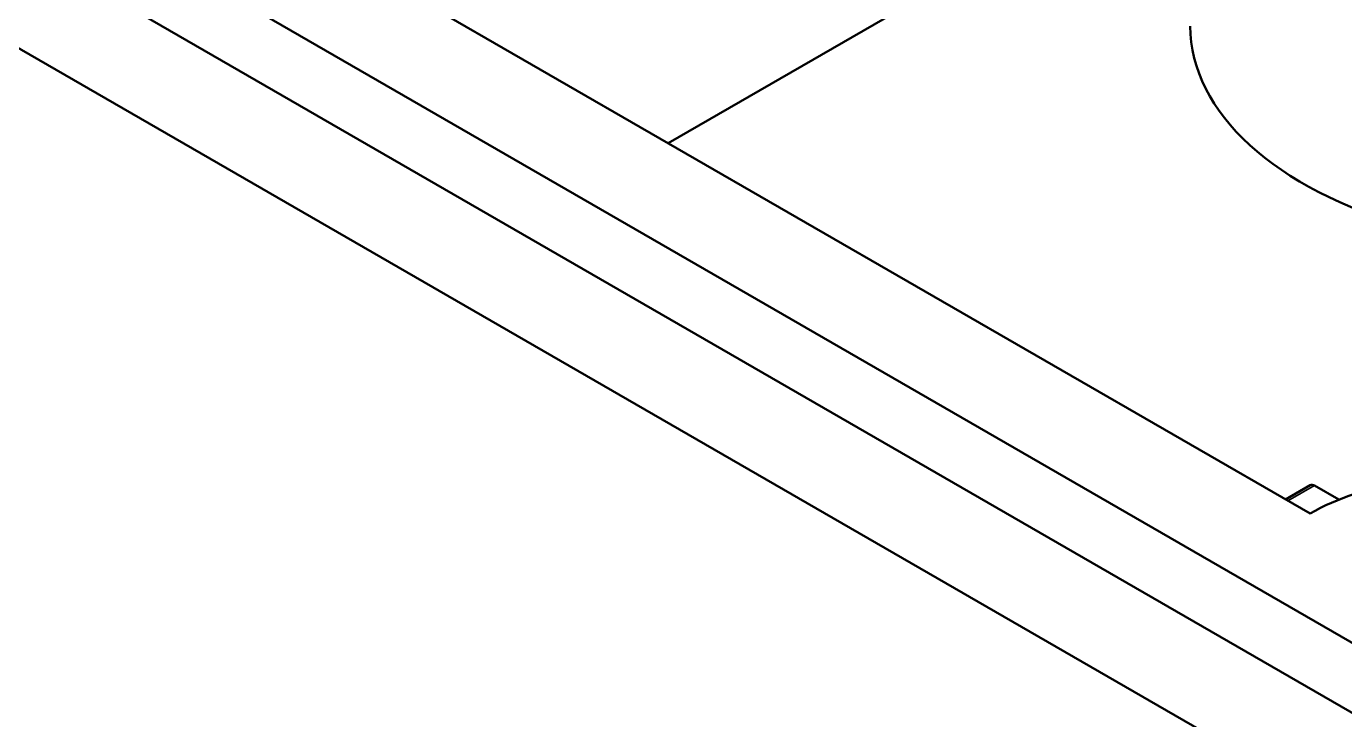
# Model space of a CAD drawing. Header units: millimetres. Extents: x -86 to 841, y -58 to 594.
# Drawn here: x 128.28 to 143.66, y 201.59 to 209.68 of the extents above; entities that cross this region are included whole.
import ezdxf

# ---------------------------------------------------------------- set-up
doc = ezdxf.new("R2010")
doc.units = ezdxf.units.MM
doc.layers.add('Visible (ISO)', color=7, linetype='Continuous', lineweight=50)
doc.layers.add('Visible Narrow (ISO)', color=7, linetype='Continuous', lineweight=35)

msp = doc.modelspace()

# ---------------------------------------------------------------- linework, layer by layer
at = {"layer": 'Visible (ISO)'}
for p, q in [((120.274, 216.04), (192.399, 174.399)), ((192.399, 173.582), (120.274, 215.223)), ((119.213, 214.611), (191.338, 172.97)), ((143.255, 203.997), (125.931, 213.999)), ((135.766, 208.321), (141.858, 211.838)), ((142.969, 204.162), (143.258, 204.329)), ((143.592, 204.16), (143.308, 204.324))]:
    msp.add_line(p, q, dxfattribs=at)
for centre, major_axis, start_param, end_param in [((146.358, 209.685), (-4.5, 0), 0, 2.250454), ((145.023, 202.976), (2.5, 0), 5.497787, 8.63938), ((143.308, 204.242), (-0.05, 0.0866), 5.497787, 6.283185)]:
    msp.add_ellipse(centre, major_axis=major_axis, ratio=0.57735, start_param=start_param, end_param=end_param, dxfattribs=at)
at = {"layer": 'Visible Narrow (ISO)'}
msp.add_line((142.998, 204.145), (143.308, 204.324), dxfattribs=at)

doc.saveas('drawing.dxf')
